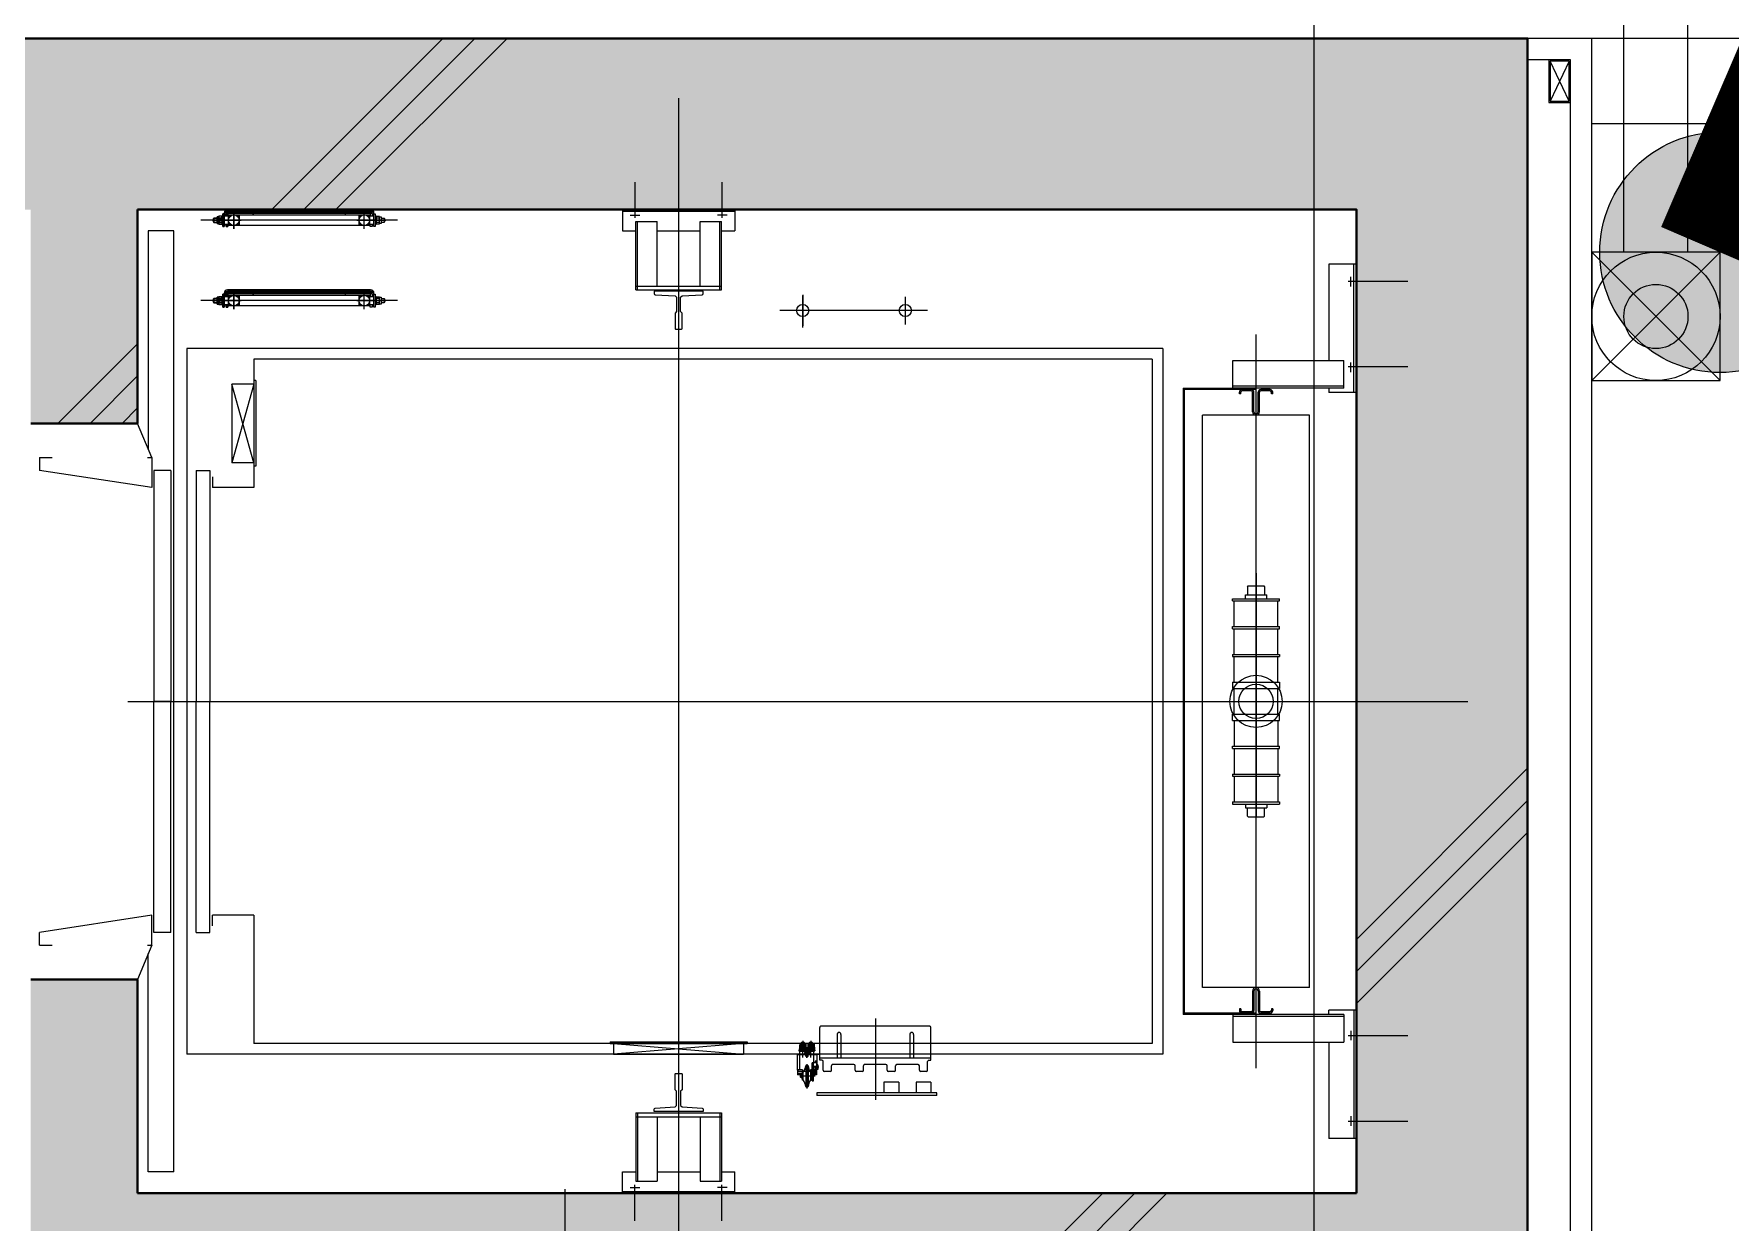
# Model space of a CAD drawing. Header units: millimetres. Extents: x 4739419 to 5837985, y 2291271 to 3446271.
# Drawn here: x 4995119 to 4999085, y 2423524 to 2426302 of the extents above; entities that cross this region are included whole.
import ezdxf

# ---------------------------------------------------------------- set-up
doc = ezdxf.new("R2010")
doc.units = ezdxf.units.MM
doc.layers.get('0').update_dxf_attribs({"color": 255})
for name, color, linetype, lineweight in [('A-XXXX-SYMB', 9, 'Continuous', 25), ('XR-평면도$0$A-CNTL', 9, 'Continuous', 15), ('XR-평면도$0$A-CONC-LIN1', 9, 'Continuous', 40), ('XR-평면도$0$A-DWXM-ELEV', 9, 'Continuous', 18), ('XR-평면도$0$A-ELEV-LIN2', 9, 'Continuous', 25), ('XR-평면도$0$A-ELEV-LIN3', 9, 'Continuous', 18), ('XR-평면도$0$A-SECT-LIN2', 9, 'Continuous', 20), ('XR-평면도$0$A-SECT-LIN3', 9, 'Continuous', 18), ('XR-평면도$0$A-WAXM-PANL', 9, 'Continuous', 20), ('XR-평면도$0$A-XXXX-HATC', 9, 'Continuous', 18), ('XR-평면도$0$A-XXXX-HID', 9, 'Continuous', 18), ('XR-평면도$0$A-XXXX-OPEN', 9, 'Continuous', 15)]:
    doc.layers.add(name, color=color, linetype=linetype, lineweight=lineweight)
doc.layers.add('XR-평면도$0$A-CONC-SOLD', color=9, linetype='Continuous')

# ---------------------------------------------------------------- blocks, each defined once
blk = doc.blocks.new('XR-평면도$0$중심선(210216)')
at = {"layer": 'XR-평면도$0$A-CNTL', "ltscale": 300}
blk.add_lwpolyline([(132000, 206000), (132000, -10000)], dxfattribs=at)
blk = doc.blocks.new('XR-평면도$0$윈드컬럼(13000)_2')
at = {"layer": 'XR-평면도$0$A-SECT-LIN2'}
blk.add_lwpolyline([(-100, 250), (-100, 150), (-50, 150), (-50, 250)], close=True, dxfattribs=at)
at = {"layer": 'XR-평면도$0$A-SECT-LIN3'}
blk.add_lwpolyline([(-97, 247), (-97, 153), (-53, 153), (-53, 247)], close=True, dxfattribs=at)
at = {"layer": 'XR-평면도$0$A-XXXX-OPEN'}
for p, q in [((-97, 153), (-53, 247)), ((-97, 247), (-53, 153))]:
    blk.add_line(p, q, dxfattribs=at)
blk = doc.blocks.new('XR-평면도$0$ELEV_21인승(4호기)')
at = {"layer": 'XR-평면도$0$A-CNTL'}
for p, q in [((1150, -23.1), (1150, 3110)), ((-260, 1265), (2560, 1265))]:
    blk.add_line(p, q, dxfattribs=at)
at = {"layer": 'XR-평면도$0$A-DWXM-ELEV'}
for p, q in [((168, 2970), (168, 2830.5)), ((368, 2970), (368, 2830.5)), ((1932, 2970), (1932, 2830.5)), ((2132, 2970), (2132, 2830.5)), ((128, 2850), (128, 2785)), ((428, 2844), (128, 2844)), ((180.1, 2836.6), (157.7, 2836.6)), ((353, 2561.1), (353, 2820)), ((418, 2820), (353, 2820)), ((380.1, 2836.6), (357.7, 2836.6)), ((413, 2820), (413, 2561.1)), ((418, 2820), (418, 2561.1)), ((428, 2850), (428, 2785)), ((1872, 2850), (1872, 2785)), ((1872, 2844), (2172, 2844)), ((1882, 2820), (1882, 2561.1)), ((1882, 2820), (1947, 2820)), ((1887, 2820), (1887, 2561.1)), ((1919.9, 2836.6), (1942.3, 2836.6)), ((1947, 2561.1), (1947, 2820)), ((2119.9, 2836.6), (2142.3, 2836.6)), ((2172, 2850), (2172, 2785)), ((128, 2785), (353, 2785)), ((418, 2785), (428, 2785)), ((418, 2785), (428, 2785)), ((1882, 2785), (1872, 2785)), ((1882, 2785), (1872, 2785)), ((1947, 2785), (2172, 2785)), ((1819, 2740), (481, 2740)), ((481, 2740), (481, 2490)), ((1819, 2740), (1819, 2490)), ((910, 2560), (910, 2670)), ((915, 2670), (910, 2670)), ((915, 2560), (915, 2670)), ((975, 2666), (915, 2666)), ((975, 2560), (975, 2670)), ((980, 2670), (975, 2670)), ((980, 2560), (980, 2670)), ((1040, 2666), (980, 2666)), ((1040, 2560), (1040, 2670)), ((1040, 2670), (1045, 2670)), ((1045, 2560), (1045, 2670)), ((1105, 2666), (1045, 2666)), ((1105, 2560), (1105, 2670)), ((1105, 2670), (1120, 2670)), ((1120, 2560), (1120, 2670)), ((1180, 2666), (1120, 2666)), ((1180, 2560), (1180, 2670)), ((1195, 2670), (1180, 2670)), ((1195, 2560), (1195, 2670)), ((1195, 2666), (1255, 2666)), ((1255, 2560), (1255, 2670)), ((1260, 2670), (1255, 2670)), ((1260, 2560), (1260, 2670)), ((1260, 2666), (1320, 2666)), ((1320, 2560), (1320, 2670)), ((1320, 2670), (1325, 2670)), ((1325, 2560), (1325, 2670)), ((1325, 2666), (1385, 2666)), ((1385, 2560), (1385, 2670)), ((1385, 2670), (1390, 2670)), ((1390, 2560), (1390, 2670)), ((421, 2647.8), (421, 2626.2)), ((424.2, 2647.8), (424.2, 2626.2)), ((431, 2654), (427.2, 2654)), ((431, 2650.8), (427.2, 2650.8)), ((472.8, 2623.2), (427.2, 2623.2)), ((472.8, 2620), (427.2, 2620)), ((431, 2654), (431, 2650.8)), ((880, 2633), (882, 2635)), ((880, 2597), (880, 2633)), ((882, 2635), (901.2, 2635)), ((901.2, 2590), (901.2, 2640)), ((910, 2640), (901.2, 2640)), ((1390, 2640), (1398.8, 2640)), ((1398.8, 2590), (1398.8, 2640)), ((1418, 2635), (1398.8, 2635)), ((1420, 2633), (1418, 2635)), ((1420, 2597), (1420, 2633)), ((1827.2, 2623.2), (1872.8, 2623.2)), ((1827.2, 2620), (1872.8, 2620)), ((1869, 2654), (1872.8, 2654)), ((1869, 2654), (1869, 2650.8)), ((1869, 2650.8), (1872.8, 2650.8)), ((1875.8, 2647.8), (1875.8, 2626.2)), ((1879, 2647.8), (1879, 2626.2)), ((2007.6, 2615), (292.4, 2615)), ((418, 2445), (418, 2615)), ((419.5, 2615), (419.5, 2445)), ((421, 2615), (421, 2445)), ((421, 2603.8), (421, 2582.2)), ((424.2, 2603.8), (424.2, 2582.2)), ((472.8, 2610), (427.2, 2610)), ((472.8, 2606.8), (427.2, 2606.8)), ((431, 2579.2), (427.2, 2579.2)), ((431, 2579.2), (431, 2576)), ((850, 2615), (1420, 2615)), ((882, 2595), (880, 2597)), ((882, 2595), (901.2, 2595)), ((910, 2590), (901.2, 2590)), ((1390, 2590), (1398.8, 2590)), ((1418, 2595), (1398.8, 2595)), ((1418, 2595), (1420, 2597)), ((1827.2, 2610), (1872.8, 2610)), ((1827.2, 2606.8), (1872.8, 2606.8)), ((1869, 2579.2), (1872.8, 2579.2)), ((1869, 2579.2), (1869, 2576)), ((1875.8, 2603.8), (1875.8, 2582.2)), ((1879, 2615), (1879, 2447.2)), ((1879, 2603.8), (1879, 2582.2)), ((1880.5, 2615), (1880.5, 2446.1)), ((1882, 2615), (1882, 2445)), ((418, 2561.1), (353, 2561.1)), ((431, 2576), (427.2, 2576)), ((915, 2560), (910, 2560)), ((975, 2564), (915, 2564)), ((980, 2560), (975, 2560)), ((1040, 2564), (980, 2564)), ((1040, 2560), (1045, 2560)), ((1105, 2564), (1045, 2564)), ((1105, 2560), (1120, 2560)), ((1180, 2564), (1120, 2564)), ((1195, 2560), (1180, 2560)), ((1195, 2564), (1255, 2564)), ((1260, 2560), (1255, 2560)), ((1260, 2564), (1320, 2564)), ((1320, 2560), (1325, 2560)), ((1325, 2564), (1385, 2564)), ((1385, 2560), (1390, 2560)), ((1869, 2576), (1872.8, 2576)), ((1882, 2561.1), (1947, 2561.1)), ((1819, 2490), (481, 2490)), ((418, 2447.2), (1879, 2447.2)), ((418, 2446.1), (1880.5, 2446.1)), ((418, 2445), (1882, 2445)), ((325, 2397), (325, 115)), ((325, 2397), (1975, 2397)), ((1975, 2397), (1975, 115)), ((350, 2372), (1950, 2372)), ((350, 2372), (350, 272)), ((1950, 2372), (1950, 272)), ((2071, 1868.5), (2065, 1868.5)), ((2065, 1868.5), (2065, 1587.8)), ((2071, 1868.5), (2071, 1587.8)), ((236, 1847.2), (236, 1501.9)), ((1909, 1852), (1909, 1598)), ((1989, 1855), (1912, 1855)), ((1984, 1855), (1984, 1595)), ((1989, 1850.2), (1989, 1855)), ((2012, 1847.2), (1992, 1847.2)), ((1999, 1824.8), (1999, 1775.2)), ((2012, 1847.2), (2002, 1847.2)), ((2012, 1827.8), (2002, 1827.8)), ((2012, 1827.8), (2002, 1827.8)), ((2015, 1844.2), (2015, 1830.8)), ((2040, 1855), (2040, 1820)), ((2040, 1855), (2065, 1855)), ((2065, 1855), (2065, 1820)), ((204, 1795), (268.5, 1795)), ((1928.5, 1814.5), (1984, 1814.5)), ((1928.5, 1805.5), (1984, 1805.5)), ((2040, 1820), (2065, 1820)), ((1999, 1749.8), (1999, 1700.2)), ((2012, 1772.2), (2002, 1772.2)), ((2012, 1752.8), (2002, 1752.8)), ((2015, 1769.2), (2015, 1755.8)), ((2040, 1780), (2040, 1745)), ((2040, 1780), (2065, 1780)), ((2040, 1745), (2065, 1745)), ((2065, 1780), (2065, 1745)), ((1891.7, 1725), (2081.5, 1725)), ((1999, 1674.8), (1999, 1625.2)), ((2012, 1697.2), (2002, 1697.2)), ((2012, 1677.8), (2002, 1677.8)), ((2015, 1694.2), (2015, 1680.8)), ((1928.5, 1644.5), (1984, 1644.5)), ((1928.5, 1635.5), (1984, 1635.5)), ((1989, 1595), (1912, 1595)), ((1974.5, 1588, -1.2), (1974.5, 1595)), ((1974.5, 1588), (1974.5, 1542)), ((1974.5, 1588), (2009.5, 1588)), ((1976.1, 1588), (1976.1, 1542)), ((1989, 1599.8), (1989, 1595)), ((1991.1, 1587.5), (1991.1, 1584.3)), ((1991.1, 1587.5), (2013.5, 1587.5)), ((2012, 1602.8), (1992, 1602.8)), ((1995.1, 1587.5), (1995.1, 1576.8)), ((1999.6, 1590.5), (2010.6, 1590.5)), ((1999.6, 1590.5), (1999.6, 1587.5)), ((2012, 1622.2), (2002, 1622.2)), ((2003.6, 1587.5), (2003.6, 1580)), ((2005.1, 1592.8), (2005.1, 1585)), ((2010.6, 1590.5), (2010.6, 1587.5)), ((2011.6, 1587.1), (2011.6, 1580)), ((2011.6, 1587.1), (2019.6, 1587.1)), ((2013.5, 1587.5), (2013.5, 1587.1)), ((2015, 1619.2), (2015, 1605.8)), ((2019.6, 1587.1), (2023.1, 1587.1)), ((2019.6, 1587.1), (2019.6, 1580)), ((2023.1, 1587.1), (2023.1, 1580)), ((2065, 1587.8), (2071, 1587.8)), ((199.4, 1555), (271.6, 1555)), ((276.2, 1555), (201, 1555)), ((1943.4, 1574.3), (1968.6, 1574.3)), ((1943.4, 1555.2), (1968.6, 1555.2)), ((1950, 1579.5), (1950, 1581)), ((1950, 1567.7), (1950, 1569.2)), ((1950, 1560.4), (1950, 1561.9)), ((1950, 1548.6), (1950, 1550.1)), ((1950.4, 1581.5), (1965.5, 1582.5)), ((1950.4, 1567.2), (1965.5, 1566.2)), ((1950.4, 1562.4), (1965.5, 1563.4)), ((1950.4, 1548.1), (1965.5, 1547.1)), ((1982.2, 1555.2), (1950.7, 1555.2)), ((1950.8, 1574.3), (1969.4, 1574.3)), ((1950.8, 1555.2), (1969.4, 1555.2)), ((1982.2, 1574.3), (1950.9, 1574.3)), ((1951.2, 1579.1), (1951.2, 1579.9)), ((1951.2, 1568.8), (1951.2, 1569.6)), ((1951.2, 1560), (1951.2, 1560.8)), ((1951.2, 1549.7), (1951.2, 1550.5)), ((1951.6, 1580.4), (1966.7, 1581.3)), ((1951.6, 1568.3), (1966.7, 1567.3)), ((1951.6, 1561.3), (1966.7, 1562.2)), ((1951.6, 1549.2), (1966.7, 1548.2)), ((1954.3, 1575.1, 1.1), (1951.7, 1575.1, 1.1)), ((1954.3, 1573.6, 1.1), (1951.7, 1573.6, 1.1)), ((1954.3, 1556, 1.1), (1951.7, 1556, 1.1)), ((1954.3, 1554.5, 1.1), (1951.7, 1554.5, 1.1)), ((1954.3, 1575.1, 1.1), (1954.3, 1573.6, 1.1)), ((1954.3, 1556, 1.1), (1954.3, 1554.5, 1.1)), ((1995.1, 1580.9), (1955.1, 1580.9)), ((1955.1, 1580.9), (1955.1, 1576.8)), ((1960.1, 1576.8), (1955.1, 1576.8)), ((1960.1, 1571.8), (1955.1, 1571.8)), ((1955.1, 1571.8), (1955.1, 1567.7)), ((1976.1, 1567.7), (1955.1, 1567.7)), ((1976.1, 1561.8), (1955.1, 1561.8)), ((1955.1, 1561.8), (1955.1, 1557.7)), ((1960.1, 1557.7), (1955.1, 1557.7)), ((1955.1, 1552.7), (1955.1, 1548.6)), ((1960.1, 1552.7), (1955.1, 1552.7)), ((2011.6, 1548.6), (1955.1, 1548.6)), ((1955.3, 1580.9), (1955.3, 1566.2)), ((1955.3, 1577.9), (1965.5, 1578.5)), ((1955.3, 1576.7), (1966.7, 1577.3)), ((1955.3, 1572), (1966.7, 1571.4)), ((1955.3, 1570.8), (1965.5, 1570.2)), ((1955.3, 1561.8), (1955.3, 1547.1)), ((1955.3, 1558.8), (1965.5, 1559.4)), ((1955.3, 1557.6), (1966.7, 1558.2)), ((1955.3, 1552.9), (1966.7, 1552.3)), ((1955.3, 1551.7), (1965.5, 1551.1)), ((1955.7, 1578.9, 1.1), (1956.1, 1578.5, 1.1)), ((1955.7, 1569.8, 1.1), (1956.1, 1570.2, 1.1)), ((1955.7, 1559.8, 1.1), (1956.1, 1559.4, 1.1)), ((1955.7, 1550.7, 1.1), (1956.1, 1551.1, 1.1)), ((1956.1, 1578.5, 1.1), (1956.1, 1576.3, 1.1)), ((1967.5, 1576.3, 0.3), (1956.1, 1576.3, 4.2)), ((1956.1, 1576.3, 1.1), (1956.1, 1572.3, 1.1)), ((1968, 1575.9), (1956.1, 1575.9, 1.1)), ((1968, 1572.8), (1956.1, 1572.8, 1.1)), ((1967.5, 1572.3, 0.3), (1956.1, 1572.3, 4.2)), ((1956.1, 1572.3, 1.1), (1956.1, 1570.2, 1.1)), ((1956.1, 1559.4, 1.1), (1956.1, 1557.2, 1.1)), ((1967.5, 1557.2, 0.3), (1956.1, 1557.2, 4.2)), ((1956.1, 1557.2, 1.1), (1956.1, 1553.2, 1.1)), ((1968, 1556.8), (1956.1, 1556.8, 1.1)), ((1968, 1553.7), (1956.1, 1553.7, 1.1)), ((1967.5, 1553.2, 0.3), (1956.1, 1553.2, 4.2)), ((1956.1, 1553.2, 1.1), (1956.1, 1551.1, 1.1)), ((1956.2, 1574.3, 1.1), (1956.9, 1574.3, 1.1)), ((1956.8, 1570.6, 1.1), (1956.2, 1574.3, 1.1)), ((1956.2, 1555.2, 1.1), (1956.9, 1555.2, 1.1)), ((1956.8, 1551.5, 1.1), (1956.2, 1555.2, 1.1)), ((1956.9, 1574.4, 1.1), (1956.3, 1578, 1.1)), ((1956.3, 1578, 1.1), (1956.3, 1576.3, 1.1)), ((1956.3, 1578, 1.1), (1957, 1578, 1.1)), ((1956.9, 1555.3, 1.1), (1956.3, 1558.9, 1.1)), ((1956.3, 1558.9, 1.1), (1956.3, 1557.2, 1.1)), ((1956.3, 1558.9, 1.1), (1957, 1558.9, 1.1)), ((1957.5, 1570.6, 1.1), (1956.8, 1570.6, 1.1)), ((1957.5, 1551.5, 1.1), (1956.8, 1551.5, 1.1)), ((1957.6, 1574.4, 1.1), (1956.9, 1574.4, 1.1)), ((1956.9, 1574.3, 1.1), (1957.5, 1570.6, 1.1)), ((1957.6, 1555.3, 1.1), (1956.9, 1555.3, 1.1)), ((1956.9, 1555.2, 1.1), (1957.5, 1551.5, 1.1)), ((1957, 1578, 1.1), (1957.6, 1574.4, 1.1)), ((1957, 1558.9, 1.1), (1957.6, 1555.3, 1.1)), ((1957.5, 1570.6, 1.1), (1957.5, 1572.3, 1.1)), ((1957.5, 1551.5, 1.1), (1957.5, 1553.2, 1.1)), ((1957.6, 1579.2), (1958.5, 1579.2)), ((1957.6, 1569.2), (1957.6, 1579.2)), ((1957.6, 1569.2), (1958.5, 1569.2)), ((1957.6, 1560.1), (1958.5, 1560.1)), ((1957.6, 1550.1), (1957.6, 1560.1)), ((1957.6, 1550.1), (1958.5, 1550.1)), ((1958.5, 1579.2), (1958.5, 1569.2)), ((1958.5, 1560.1), (1958.5, 1550.1)), ((1960.1, 1576.8), (1960.1, 1571.8)), ((1960.1, 1557.7), (1960.1, 1552.7)), ((1963.3, 1565), (1981.6, 1565, 1.4)), ((1967.7, 1565.9, 1.4), (1964.5, 1565.9, 1.4)), ((1967.7, 1564, 1.4), (1964.5, 1564, 1.4)), ((1965.5, 1583.5), (1966.7, 1583.5)), ((1965.5, 1582.5), (1965.5, 1583.5)), ((1965.5, 1579.6), (1966.7, 1579.6)), ((1965.5, 1578.5), (1965.5, 1579.6)), ((1965.5, 1569.1), (1965.5, 1570.2)), ((1965.5, 1569.1), (1966.7, 1569.1)), ((1965.5, 1565.2), (1965.5, 1566.2)), ((1965.5, 1565.2), (1966.7, 1565.2)), ((1965.5, 1564.4), (1966.7, 1564.4)), ((1965.5, 1563.4), (1965.5, 1564.4)), ((1965.5, 1560.5), (1966.7, 1560.5)), ((1965.5, 1559.4), (1965.5, 1560.5)), ((1965.5, 1550), (1965.5, 1551.1)), ((1965.5, 1550), (1966.7, 1550)), ((1965.5, 1546.1), (1965.5, 1547.1)), ((1966.7, 1565.2), (1966.7, 1583.5)), ((1966.7, 1546.1), (1966.7, 1564.4)), ((1968, 1575.9), (1967.5, 1576.3)), ((1968, 1572.8), (1967.5, 1572.3)), ((1968, 1556.8), (1967.5, 1557.2)), ((1968, 1553.7), (1967.5, 1553.2)), ((1967.7, 1564, 1.4), (1967.7, 1565.9, 1.4)), ((1968, 1572.8), (1968, 1575.9)), ((1968, 1553.7), (1968, 1556.8)), ((1968.3, 1580.9), (1968.3, 1567.7)), ((1968.3, 1561.8), (1968.3, 1548.6)), ((1969.4, 1570.7, 1.4), (1969.9, 1570.2, 1.4)), ((1969.4, 1559.3, 1.4), (1969.9, 1559.8, 1.4)), ((1969.9, 1567.5, 1.4), (1969.9, 1570.2, 1.4)), ((1969.9, 1562.5, 1.4), (1969.9, 1567.5, 1.4)), ((1970.5, 1567.5, 5.1), (1969.9, 1567.5, 5.3)), ((1970.4, 1566.9, 1.4), (1969.9, 1566.9, 1.4)), ((1970.6, 1563.1, 1.4), (1969.9, 1563.1, 1.4)), ((1969.9, 1559.8, 1.4), (1969.9, 1562.5, 1.4)), ((1970.5, 1562.5, 5.1), (1969.9, 1562.5, 5.3)), ((1970.9, 1569.7), (1970.1, 1565)), ((1970.1, 1565), (1971, 1565)), ((1970.9, 1564.9), (1970.2, 1560.4)), ((1970.2, 1560.4), (1970.2, 1562.5)), ((1970.2, 1560.4), (1971.1, 1560.4)), ((1983.1, 1565), (1970.6, 1565)), ((1971.8, 1569.7), (1970.9, 1569.7)), ((1971.8, 1564.9), (1970.9, 1564.9)), ((1971, 1565), (1971.8, 1569.7)), ((1971.1, 1560.4), (1971.8, 1564.9)), ((1971.8, 1566.9, 1.4), (1971.3, 1566.9, 1.4)), ((1971.8, 1567.5, 4.7), (1971.4, 1567.5, 4.8)), ((1971.8, 1562.5, 4.7), (1971.4, 1562.5, 4.8)), ((1971.8, 1563.1, 1.4), (1971.5, 1563.1, 1.4)), ((1971.6, 1565), (1983.2, 1565)), ((1971.8, 1571.4), (1971.8, 1558.9)), ((1971.8, 1571.4), (1972.9, 1571.4)), ((1971.8, 1569.7), (1971.8, 1567.5)), ((1971.8, 1558.9), (1972.9, 1558.9)), ((1972.9, 1558.9), (1972.9, 1571.4)), ((1979.2, 1567.5, 1.7), (1972.9, 1567.5, 4.3)), ((1979.9, 1566.9, 1.4), (1972.9, 1566.9, 1.4)), ((1979.9, 1563.1, 1.4), (1972.9, 1563.1, 1.4)), ((1979.2, 1562.5, 1.7), (1972.9, 1562.5, 4.3)), ((1976.1, 1580.9), (1976.1, 1548.6)), ((1979.9, 1566.9, 1.4), (1979.2, 1567.5, 1.4)), ((1979.9, 1563.1, 1.4), (1979.2, 1562.5, 1.4)), ((1979.9, 1566.9, 1.4), (1979.9, 1563.1, 1.4)), ((1991.1, 1584.3), (1995.1, 1584.3)), ((2037.1, 1580), (1995.1, 1580)), ((2037.1, 1576.8), (1995.1, 1576.8)), ((1998, 1564.8), (2054.7, 1564.8)), ((2001.1, 1566.5), (2001.1, 1563)), ((2002.1, 1567.5), (2050.1, 1567.5)), ((2002.1, 1562), (2050.1, 1562)), ((2003.6, 1584.3), (2011.6, 1584.3)), ((2003.6, 1583.3), (2011.6, 1583.3)), ((2004.6, 1579.9), (2004.6, 1585.2)), ((2011.6, 1586.2), (2005.6, 1586.2)), ((2011.6, 1578.9), (2005.6, 1578.9)), ((2009.9, 1582.6), (2021.3, 1582.6)), ((2010.3, 1582.6), (2017.9, 1582.6)), ((2011.6, 1578.9), (2011.6, 1586.2)), ((2011.6, 1584.1), (2019.6, 1584.1)), ((2011.6, 1584.1), (2016.6, 1584.1)), ((2011.6, 1581.1), (2019.6, 1581.1)), ((2011.6, 1581.1), (2016.6, 1581.1)), ((2011.6, 1576.8), (2011.6, 1572.9)), ((2011.6, 1572.9), (2016.3, 1572.9)), ((2011.6, 1554.3), (2019.6, 1554.3)), ((2011.6, 1554.3), (2011.6, 1542.9)), ((2014.5, 1547), (2014.5, 1583)), ((2016.6, 1581.1), (2016.6, 1584.1)), ((2035.1, 1574.8), (2017.1, 1574.8)), ((2017.1, 1574.8), (2017.1, 1573.5)), ((2035.1, 1573.8), (2017.1, 1573.8)), ((2017.1, 1556.1), (2017.1, 1554.8)), ((2035.1, 1555.8), (2017.1, 1555.8)), ((2035.1, 1554.8), (2017.1, 1554.8)), ((2019.6, 1576.8), (2019.6, 1574.8)), ((2019.6, 1554.8), (2019.6, 1542.9)), ((2031.6, 1576.8), (2020.6, 1576.8)), ((2020.6, 1576.8), (2020.6, 1574.8)), ((2020.6, 1554.8), (2020.6, 1553.8)), ((2031.6, 1553.8), (2020.6, 1553.8)), ((2030.6, 1553.3), (2021.6, 1553.3)), ((2021.6, 1553.3), (2021.6, 1552.8)), ((2030.6, 1552.8), (2021.6, 1552.8)), ((2023.1, 1553.8), (2023.1, 1553.3)), ((2023.1, 1552.8), (2023.1, 1550.8)), ((2024.1, 1549.8), (2023.1, 1550.8)), ((2023.1, 1550.6), (2023.1, 1542.9)), ((2028.1, 1549.8), (2024.1, 1549.8)), ((2026.1, 1583.9), (2026.1, 1548.1)), ((2029.1, 1550.8), (2028.1, 1549.8)), ((2029.1, 1553.8), (2029.1, 1553.3)), ((2029.1, 1552.8), (2029.1, 1550.8)), ((2030.6, 1553.3), (2030.6, 1552.8)), ((2031.6, 1576.8), (2031.6, 1574.8)), ((2031.6, 1554.8), (2031.6, 1553.8)), ((2035.1, 1574.8), (2035.1, 1573.5)), ((2035.1, 1556.1), (2035.1, 1554.8)), ((2037.1, 1576.8), (2037.1, 1580)), ((2051.1, 1566.5), (2051.1, 1563)), ((1965.5, 1546.1), (1966.7, 1546.1)), ((1974.5, 1542), (2009.5, 1542)), ((2011.6, 1542.9), (2019.6, 1542.9)), ((2019.6, 1542.9), (2023.1, 1542.9)), ((0, 1396.2), (50, 1396.2)), ((4, 1133.8), (4, 1396.2)), ((50, 1365), (50, 1396.2)), ((1946, 1105), (1946, 1425)), ((1946, 1105), (1946, 1425)), ((1946, 1425), (1950, 1425)), ((1950, 1105), (1950, 1425)), ((1950, 1105), (1950, 1425)), ((1950, 1417), (1975, 1113)), ((1950, 1113), (1975, 1417)), ((1950, 1417), (1975, 1417)), ((1975, 1113), (1975, 1417)), ((2300, 1396.2), (2250, 1396.2)), ((2250, 1365), (2250, 1396.2)), ((2296, 1133.8), (2296, 1396.2)), ((-64.2, 1365.9), (19.7, 1365.9)), ((13.5, 1378.1), (13.5, 1355.5)), ((188, 1365), (28, 1365)), ((28, 1315), (28, 1365)), ((188, 1361), (28, 1361)), ((178.9, 1165), (178.9, 1365)), ((188, 1165), (188, 1365)), ((2112, 1165), (2112, 1365)), ((2112, 1365), (2272, 1365)), ((2112, 1361), (2272, 1361)), ((2121.1, 1165), (2121.1, 1365)), ((2272, 1315), (2272, 1365)), ((2364.2, 1365.9), (2280.3, 1365.9)), ((2286.5, 1378.1), (2286.5, 1355.5)), ((178.9, 1315), (28, 1315)), ((50, 1215), (50, 1315)), ((2121.1, 1315), (2272, 1315)), ((2250, 1215), (2250, 1315)), ((178.9, 1215), (28, 1215)), ((28, 1165), (28, 1215)), ((2121.1, 1215), (2272, 1215)), ((2272, 1165), (2272, 1215)), ((-64.2, 1162.2), (19.7, 1162.2)), ((13.5, 1151.9), (13.5, 1174.5)), ((188, 1169), (28, 1169)), ((188, 1165), (28, 1165)), ((50, 1133.8), (50, 1165)), ((2112, 1169), (2272, 1169)), ((2112, 1165), (2272, 1165)), ((2250, 1133.8), (2250, 1165)), ((2364.2, 1162.2), (2280.3, 1162.2)), ((2286.5, 1151.9), (2286.5, 1174.5)), ((0, 1133.8), (50, 1133.8)), ((1950, 1113), (1975, 1113)), ((2300, 1133.8), (2250, 1133.8)), ((1946, 1105), (1950, 1105)), ((25, 607.5), (25, 147.5)), ((213, 607.5), (213, 147.5)), ((10, 552.5), (10, 555.5)), ((10, 555.5), (40, 555.5)), ((15, 555.5), (15, 557.5)), ((15, 557.5), (35, 557.5)), ((15.8, 557.5), (15.8, 564.8)), ((17, 565.5), (17, 569.4)), ((17, 569.4), (33, 569.4)), ((33, 565.5), (17, 565.5)), ((20, 576.5), (21, 577.5)), ((20, 576.5), (30, 576.5)), ((20, 569.4), (20, 576.5)), ((20.4, 564.8), (20.4, 557.5)), ((21, 577.5), (29, 577.5)), ((25, 512.9), (25, 580.5)), ((29, 577.5), (30, 576.5)), ((29.6, 557.5), (29.6, 564.8)), ((30, 576.5), (30, 569.4)), ((33, 569.4), (33, 565.5)), ((34.2, 564.8), (34.2, 557.5)), ((35, 557.5), (35, 555.5)), ((40, 555.5), (40, 552.5)), ((198, 552.5), (198, 555.5)), ((198, 555.5), (228, 555.5)), ((203, 555.5), (203, 557.5)), ((203, 557.5), (223, 557.5)), ((203.8, 557.5), (203.8, 564.8)), ((205, 565.5), (205, 569.4)), ((205, 569.4), (221, 569.4)), ((221, 565.5), (205, 565.5)), ((208, 576.5), (209, 577.5)), ((208, 576.5), (218, 576.5)), ((208, 569.4), (208, 576.5)), ((208.4, 564.8), (208.4, 557.5)), ((209, 577.5), (217, 577.5)), ((213, 512.9), (213, 580.5)), ((217, 577.5), (218, 576.5)), ((217.6, 557.5), (217.6, 564.8)), ((218, 576.5), (218, 569.4)), ((221, 569.4), (221, 565.5)), ((222.2, 564.8), (222.2, 557.5)), ((223, 557.5), (223, 555.5)), ((228, 555.5), (228, 552.5)), ((0, 544.8), (0, 210.2)), ((3, 544.8), (3, 210.2)), ((4, 485), (4, 540.3)), ((45.1, 530), (4.9, 530)), ((6, 549.2), (6, 205.8)), ((10, 552.5), (7.7, 552.5)), ((9, 549.2), (9, 205.8)), ((9, 544), (15, 544)), ((9.1, 548), (15, 548)), ((15, 552.5), (9.3, 552.5)), ((15, 549.5), (9.3, 549.5)), ((40, 552.5), (10, 552.5)), ((12.5, 212.5), (12.5, 542.5)), ((12.5, 542.5), (37.5, 542.5)), ((12.5, 517.5), (37.5, 517.5)), ((19.1, 541), (14, 541)), ((14, 541), (14, 535.9)), ((14, 524.1), (14, 519)), ((14, 519), (19.1, 519)), ((15, 542.5), (15, 552.5)), ((15, 544), (15, 544.5)), ((36, 541), (30.9, 541)), ((30.9, 519), (36, 519)), ((35, 552.5), (35, 542.5)), ((35, 548), (40, 548)), ((40, 544), (35, 544)), ((36, 535.9), (36, 541)), ((36, 519), (36, 524.1)), ((37.5, 542.5), (37.5, 212.5)), ((40, 548), (40, 544)), ((188, 544.8), (188, 210.2)), ((191, 544.8), (191, 210.2)), ((192, 485), (192, 540.3)), ((233.1, 530), (192.9, 530)), ((194, 549.2), (194, 205.8)), ((198, 552.5), (195.7, 552.5)), ((197, 549.2), (197, 205.8)), ((197, 544), (203, 544)), ((197.1, 548), (203, 548)), ((203, 552.5), (197.3, 552.5)), ((203, 549.5), (197.3, 549.5)), ((228, 552.5), (198, 552.5)), ((200.5, 212.5), (200.5, 542.5)), ((200.5, 542.5), (225.5, 542.5)), ((200.5, 517.5), (225.5, 517.5)), ((207.1, 541), (202, 541)), ((202, 541), (202, 535.9)), ((202, 524.1), (202, 519)), ((202, 519), (207.1, 519)), ((203, 542.5), (203, 552.5)), ((203, 544), (203, 544.5)), ((224, 541), (218.9, 541)), ((218.9, 519), (224, 519)), ((223, 552.5), (223, 542.5)), ((223, 548), (228, 548)), ((228, 544), (223, 544)), ((224, 535.9), (224, 541)), ((224, 519), (224, 524.1)), ((225.5, 542.5), (225.5, 212.5)), ((228, 548), (228, 544)), ((3, 485), (6, 485)), ((9, 485), (12.5, 485)), ((191, 485), (194, 485)), ((197, 485), (200.5, 485)), ((3, 270), (6, 270)), ((6, 270), (3, 270)), ((4, 214.7), (4, 270)), ((4, 270), (4, 214.7)), ((9, 270), (12.5, 270)), ((12.5, 270), (9, 270)), ((25, 174.7), (25, 242.2)), ((25, 242.1), (25, 174.5)), ((191, 270), (194, 270)), ((194, 270), (191, 270)), ((192, 214.7), (192, 270)), ((192, 270), (192, 214.7)), ((197, 270), (200.5, 270)), ((200.5, 270), (197, 270)), ((213, 174.7), (213, 242.2)), ((213, 242.1), (213, 174.5)), ((350, 272), (650, 272)), ((400, 276), (400, 272)), ((400, 276), (600, 276)), ((400, 272), (600, 272)), ((592, 272), (408, 220)), ((408, 272), (592, 220)), ((408, 272), (408, 220)), ((592, 272), (592, 220)), ((600, 276), (600, 272)), ((650, 272), (650, 175)), ((1650, 272), (1650, 175)), ((1650, 272), (1950, 272)), ((45.1, 225), (4.9, 225)), ((4.9, 225), (45.1, 225)), ((7.7, 202.5), (10, 202.5)), ((15, 211), (9, 211)), ((9.1, 211), (15, 211)), ((9.1, 207), (15, 207)), ((15, 207), (9.1, 207)), ((9.3, 205.5), (15, 205.5)), ((15, 205.5), (9.3, 205.5)), ((9.3, 202.5), (15, 202.5)), ((10, 199.5), (10, 202.5)), ((10, 202.5), (40, 202.5)), ((40, 202.5), (10, 202.5)), ((10, 202.5), (10, 199.5)), ((40, 199.5), (10, 199.5)), ((10, 199.5), (40, 199.5)), ((12.5, 237.5), (37.5, 237.5)), ((37.5, 237.5), (12.5, 237.5)), ((37.5, 212.5), (12.5, 212.5)), ((14, 236), (19.1, 236)), ((19.1, 236), (14, 236)), ((14, 236), (14, 230.9)), ((14, 230.9), (14, 236)), ((14, 214), (14, 219.1)), ((14, 219.1), (14, 214)), ((14, 214), (19.1, 214)), ((19.1, 214), (14, 214)), ((15, 202.5), (15, 212.5)), ((15, 212.5), (15, 202.5)), ((15, 211), (15, 210.5)), ((15, 210.5), (15, 211)), ((15, 197.5), (15, 199.5)), ((15, 199.5), (15, 197.5)), ((36, 236), (30.9, 236)), ((30.9, 236), (36, 236)), ((36, 214), (30.9, 214)), ((30.9, 214), (36, 214)), ((35, 202.5), (35, 212.5)), ((35, 212.5), (35, 202.5)), ((40, 211), (35, 211)), ((35, 211), (40, 211)), ((40, 207), (35, 207)), ((35, 207), (40, 207)), ((35, 197.5), (35, 199.5)), ((35, 199.5), (35, 197.5)), ((36, 236), (36, 230.9)), ((36, 230.9), (36, 236)), ((36, 214), (36, 219.1)), ((36, 219.1), (36, 214)), ((40, 207), (40, 211)), ((40, 211), (40, 207)), ((40, 202.5), (40, 199.5)), ((40, 199.5), (40, 202.5)), ((233.1, 225), (192.9, 225)), ((192.9, 225), (233.1, 225)), ((195.7, 202.5), (198, 202.5)), ((203, 211), (197, 211)), ((197.1, 211), (203, 211)), ((197.1, 207), (203, 207)), ((203, 207), (197.1, 207)), ((197.3, 205.5), (203, 205.5)), ((203, 205.5), (197.3, 205.5)), ((197.3, 202.5), (203, 202.5)), ((198, 199.5), (198, 202.5)), ((198, 202.5), (228, 202.5)), ((228, 202.5), (198, 202.5)), ((198, 202.5), (198, 199.5)), ((228, 199.5), (198, 199.5)), ((198, 199.5), (228, 199.5)), ((200.5, 237.5), (225.5, 237.5)), ((225.5, 237.5), (200.5, 237.5)), ((225.5, 212.5), (200.5, 212.5)), ((202, 236), (207.1, 236)), ((207.1, 236), (202, 236)), ((202, 236), (202, 230.9)), ((202, 230.9), (202, 236)), ((202, 214), (202, 219.1)), ((202, 219.1), (202, 214)), ((202, 214), (207.1, 214)), ((207.1, 214), (202, 214)), ((203, 202.5), (203, 212.5)), ((203, 212.5), (203, 202.5)), ((203, 211), (203, 210.5)), ((203, 210.5), (203, 211)), ((203, 197.5), (203, 199.5)), ((203, 199.5), (203, 197.5)), ((224, 236), (218.9, 236)), ((218.9, 236), (224, 236)), ((224, 214), (218.9, 214)), ((218.9, 214), (224, 214)), ((223, 202.5), (223, 212.5)), ((223, 212.5), (223, 202.5)), ((228, 211), (223, 211)), ((223, 211), (228, 211)), ((228, 207), (223, 207)), ((223, 207), (228, 207)), ((223, 197.5), (223, 199.5)), ((223, 199.5), (223, 197.5)), ((224, 236), (224, 230.9)), ((224, 230.9), (224, 236)), ((224, 214), (224, 219.1)), ((224, 219.1), (224, 214)), ((228, 207), (228, 211)), ((228, 211), (228, 207)), ((228, 202.5), (228, 199.5)), ((228, 199.5), (228, 202.5)), ((408, 220), (592, 220)), ((35, 197.5), (15, 197.5)), ((15, 197.5), (35, 197.5)), ((15.8, 197.5), (15.8, 190.2)), ((29.6, 190.2), (15.8, 197.5)), ((17, 185.6), (17, 189.5)), ((17, 189.5), (33, 189.5)), ((33, 189.5), (17, 189.5)), ((17, 189.5), (17, 185.6)), ((33, 185.6), (17, 185.6)), ((17, 185.6), (33, 185.6)), ((20, 178.5), (20, 185.6)), ((20, 185.6), (20, 178.5)), ((21, 177.5), (20, 178.5)), ((20, 178.5), (21, 177.5)), ((30, 178.5), (20, 178.5)), ((20, 178.5), (30, 178.5)), ((20.4, 197.5), (20.4, 190.2)), ((20.4, 190.2), (20.4, 197.5)), ((29, 177.5), (21, 177.5)), ((21, 177.5), (29, 177.5)), ((29, 177.5), (30, 178.5)), ((30, 178.5), (29, 177.5)), ((29.6, 197.5), (29.6, 190.2)), ((29.6, 190.2), (29.6, 197.5)), ((30, 178.5), (30, 185.6)), ((30, 185.6), (30, 178.5)), ((33, 189.5), (33, 185.6)), ((33, 185.6), (33, 189.5)), ((34.2, 197.5), (34.2, 190.2)), ((34.2, 190.2), (34.2, 197.5)), ((223, 197.5), (203, 197.5)), ((203, 197.5), (223, 197.5)), ((203.8, 197.5), (203.8, 190.2)), ((217.6, 190.2), (203.8, 197.5)), ((205, 185.6), (205, 189.5)), ((205, 189.5), (221, 189.5)), ((221, 189.5), (205, 189.5)), ((205, 189.5), (205, 185.6)), ((221, 185.6), (205, 185.6)), ((205, 185.6), (221, 185.6)), ((208, 178.5), (208, 185.6)), ((208, 185.6), (208, 178.5)), ((209, 177.5), (208, 178.5)), ((208, 178.5), (209, 177.5)), ((218, 178.5), (208, 178.5)), ((208, 178.5), (218, 178.5)), ((208.4, 197.5), (208.4, 190.2)), ((208.4, 190.2), (208.4, 197.5)), ((217, 177.5), (209, 177.5)), ((209, 177.5), (217, 177.5)), ((217, 177.5), (218, 178.5)), ((218, 178.5), (217, 177.5)), ((217.6, 197.5), (217.6, 190.2)), ((217.6, 190.2), (217.6, 197.5)), ((218, 178.5), (218, 185.6)), ((218, 185.6), (218, 178.5)), ((221, 189.5), (221, 185.6)), ((221, 185.6), (221, 189.5)), ((222.2, 197.5), (222.2, 190.2)), ((222.2, 190.2), (222.2, 197.5)), ((610, 169), (1150, 169)), ((610, 137), (610, 169)), ((625, 175), (650, 175)), ((1690, 169), (1150, 169)), ((1150, 137), (1150, 169)), ((1150, 137), (1150, 169)), ((1150, 137), (1150, 169)), ((1150, 137), (1150, 169)), ((1675, 175), (1650, 175)), ((1690, 137), (1690, 169)), ((610, 137), (1150, 137)), ((1690, 137), (1150, 137)), ((2250, 85), (50, 85)), ((50, 85), (50, 25)), ((325, 115), (1975, 115)), ((2250, 85), (2250, 25)), ((610, 78), (1150, 78)), ((610, 78), (610, 38)), ((1690, 78), (1150, 78)), ((1150, 78), (1150, 38)), ((1150, 78), (1150, 38)), ((1690, 78), (1690, 38)), ((50, 25), (560.6, 25)), ((580, 33), (500, 0)), ((580, 33), (650, 33)), ((580, 33), (580, 31)), ((580, 23), (580, 33)), ((580, 31), (580, 33)), ((610, 38), (1150, 38)), ((650, 33), (610, -229.8)), ((1690, 38), (1150, 38)), ((1650, 33), (1690, -229.8)), ((1720, 33), (1650, 33)), ((1720, 33), (1800, 0)), ((1720, 33), (1720, 31)), ((1720, 23), (1720, 33)), ((1720, 31), (1720, 33)), ((2250, 25), (1739.4, 25)), ((580, -229.8), (580, -199.8)), ((580, -229.8), (610, -229.8)), ((1720, -229.8), (1690, -229.8)), ((1720, -229.8), (1720, -199.8))]:
    blk.add_line(p, q, dxfattribs=at)
for points in [[(196.6, 1208, 0.396891), (199.1, 1210.4), (201.8, 1257), (205.1, 1260.2), (238.8, 1260.2), (242, 1257), (279, 1257), (280, 1258), (280, 1272), (279, 1273), (242, 1273), (238.8, 1269.7), (205.1, 1269.7), (201.8, 1273), (199.1, 1319.6, 0.396891), (196.6, 1322), (191, 1322), (191, 1208)], [(2103.4, 1208, -0.396891), (2100.9, 1210.4), (2098.2, 1257), (2094.9, 1260.2), (2061.2, 1260.2), (2058, 1257), (2021, 1257), (2020, 1258), (2020, 1272), (2021, 1273), (2058, 1273), (2061.2, 1269.7), (2094.9, 1269.7), (2098.2, 1273), (2100.9, 1319.6, -0.396891), (2103.4, 1322), (2109, 1322), (2109, 1208)]]:
    blk.add_lwpolyline(points, format="xyb", close=True, dxfattribs=at)
for centre, radius in [((1150, 2615), 61), ((1150, 2615), 61), ((1150, 2615), 40), ((236, 1795), 14.2), ((236, 1555), 14.2), ((25, 530), 12.5), ((213, 530), 12.5), ((25, 225), 12.5), ((25, 225), 12.5), ((213, 225), 12.5), ((213, 225), 12.5)]:
    blk.add_circle(centre, radius, dxfattribs=at)
for centre, radius, start, end in [((427.2, 2647.8), 6.2, 90, 180), ((427.2, 2626.2), 6.2, 180, 270), ((427.2, 2647.8), 3, 90, 180), ((427.2, 2626.2), 3, 180, 270), ((472.8, 2615), 8.2, 270, 90), ((472.8, 2615), 5, 270, 90), ((1827.2, 2615), 8.2, 90, 270), ((1827.2, 2615), 5, 90, 270), ((1872.8, 2647.8), 6.2, 0, 90), ((1872.8, 2647.8), 3, 0, 90), ((1872.8, 2626.2), 3, 270, 0), ((1872.8, 2626.2), 6.2, 270, 0), ((427.2, 2603.8), 6.2, 90, 180), ((427.2, 2582.2), 6.2, 180, 270), ((427.2, 2603.8), 3, 90, 180), ((427.2, 2582.2), 3, 180, 270), ((1872.8, 2603.8), 6.2, 0, 90), ((1872.8, 2603.8), 3, 0, 90), ((1872.8, 2582.2), 3, 270, 0), ((1872.8, 2582.2), 6.2, 270, 0), ((1912, 1852), 3, 90, 180), ((1992, 1850.2), 3, 180, 270), ((2002, 1824.8), 3, 90, 180), ((2012, 1844.2), 3, 0, 90), ((2012, 1830.8), 3, 270, 0), ((1928.5, 1810), 4.5, 90, 270), ((2002, 1775.2), 3, 180, 270), ((2002, 1749.8), 3, 90, 180), ((2012, 1769.2), 3, 0, 90), ((2012, 1755.8), 3, 270, 0), ((2002, 1700.2), 3, 180, 270), ((2002, 1674.8), 3, 90, 180), ((2012, 1694.2), 3, 0, 90), ((2012, 1680.8), 3, 270, 0), ((1928.5, 1640), 4.5, 90, 270), ((1912, 1598), 3, 180, 270), ((1992, 1599.8), 3, 90, 180), ((2002, 1625.2), 3, 180, 270), ((2009.5, 1583), 5, 0, 90), ((2012, 1619.2), 3, 0, 90), ((2012, 1605.8), 3, 270, 0), ((1952.9, 1574.3), 5.96, 119.7974, 240.2026), ((1952.9, 1555.2), 5.96, 119.7974, 240.2026), ((1952.9, 1574.3), 4.76, 115.4695, 244.5305), ((1952.9, 1555.2), 4.76, 115.4695, 244.5305), ((1950.5, 1581), 0.5, 93.0857, 180), ((1950.5, 1567.7), 0.5, 180, 266.9143), ((1950.5, 1561.9), 0.5, 93.0857, 180), ((1950.5, 1548.6), 0.5, 180, 266.9143), ((1950.7, 1579.1), 0.5, 295.4695, 0), ((1950.7, 1569.6), 0.5, 0, 64.5305), ((1950.7, 1560), 0.5, 295.4695, 0), ((1950.7, 1550.5), 0.5, 0, 64.5305), ((1951.7, 1579.9), 0.5, 93.6982, 180), ((1951.7, 1568.8), 0.5, 180, 266.3018), ((1951.7, 1560.8), 0.5, 93.6982, 180), ((1951.7, 1549.7), 0.5, 180, 266.3018), ((1956.3, 1574.3, 1.1), 4.61, 97.8828, 170.5269), ((1955.3, 1574.3), 3.56, 90, 270), ((1956.3, 1574.3, 1.1), 4.61, 189.4731, 262.1172), ((1956.3, 1555.2, 1.1), 4.61, 97.8828, 170.5269), ((1955.3, 1555.2), 3.56, 90, 270), ((1956.3, 1555.2, 1.1), 4.61, 189.4731, 262.1172), ((1955.3, 1574.3), 2.36, 90, 270), ((1955.3, 1555.2), 2.36, 90, 270), ((1970.1, 1565, 1.4), 5.77, 97.8828, 170.5269), ((1970.1, 1565, 1.4), 5.77, 189.4731, 262.1172), ((2002.1, 1566.5), 1, 90, 180), ((2002.1, 1563), 1, 180, 270), ((1998.4, 1598.8), 31.5, 276.7434, 306.4626), ((1998.4, 1530.8), 31.5, 53.5374, 83.2566), ((2005.6, 1585.2), 1, 90, 180), ((2005.6, 1579.9), 1, 180, 270), ((2009.5, 1547), 5, 270, 0), ((2053.8, 1598.8), 31.5, 233.5374, 263.2566), ((2053.8, 1530.8), 31.5, 96.7434, 126.4626), ((2050.1, 1566.5), 1, 0, 90), ((2050.1, 1563), 1, 270, 0), ((18.1, 561.5), 4.09, 55.6158, 124.3842), ((25, 550.3), 15.3, 72.412, 107.588), ((31.9, 561.5), 4.09, 55.6158, 124.3842), ((206.1, 561.5), 4.09, 55.6158, 124.3842), ((213, 550.3), 15.3, 72.412, 107.588), ((219.9, 561.5), 4.09, 55.6158, 124.3842), ((7.7, 544.8), 7.7, 90, 180), ((7.7, 544.8), 4.7, 111.2048, 180), ((7.7, 540.3), 7.7, 102.8199, 123.9246), ((7.7, 540.3), 3.7, 117.4946, 180), ((9.3, 549.2), 3.3, 90.0006, 180.3149), ((9.3, 549.2), 0.3, 90, 180), ((195.7, 544.8), 7.7, 90, 180), ((195.7, 544.8), 4.7, 111.2048, 180), ((195.7, 540.3), 7.7, 102.8199, 123.9246), ((195.7, 540.3), 3.7, 117.4946, 180), ((197.3, 549.2), 3.3, 90.0006, 180.3149), ((197.3, 549.2), 0.3, 90, 180), ((7.7, 210.2), 7.7, 180, 270), ((7.7, 210.2), 7.7, 180, 270), ((7.7, 210.2), 4.7, 180, 248.7952), ((7.7, 210.2), 4.7, 180, 248.7952), ((7.7, 214.7), 7.7, 236.0754, 257.1801), ((7.7, 214.7), 7.7, 236.0754, 257.1801), ((7.7, 214.7), 3.7, 180, 242.5054), ((7.7, 214.7), 3.7, 180, 242.5054), ((9.3, 205.8), 3.3, 179.6851, 269.9994), ((9.3, 205.8), 0.3, 180, 270), ((9.3, 205.8), 0.3, 180, 270), ((195.7, 210.2), 7.7, 180, 270), ((195.7, 210.2), 7.7, 180, 270), ((195.7, 210.2), 4.7, 180, 248.7952), ((195.7, 210.2), 4.7, 180, 248.7952), ((195.7, 214.7), 7.7, 236.0754, 257.1801), ((195.7, 214.7), 7.7, 236.0754, 257.1801), ((195.7, 214.7), 3.7, 180, 242.5054), ((195.7, 214.7), 3.7, 180, 242.5054), ((197.3, 205.8), 3.3, 179.6851, 269.9994), ((197.3, 205.8), 0.3, 180, 270), ((197.3, 205.8), 0.3, 180, 270), ((18.1, 193.5), 4.09, 235.6158, 304.3842), ((18.1, 193.5), 4.09, 235.6158, 304.3842), ((25, 204.7), 15.3, 252.412, 287.588), ((25, 204.7), 15.3, 252.412, 287.588), ((31.9, 193.5), 4.09, 235.6158, 304.3842), ((31.9, 193.5), 4.09, 235.6158, 304.3842), ((206.1, 193.5), 4.09, 235.6158, 304.3842), ((206.1, 193.5), 4.09, 235.6158, 304.3842), ((213, 204.7), 15.3, 252.412, 287.588), ((213, 204.7), 15.3, 252.412, 287.588), ((219.9, 193.5), 4.09, 235.6158, 304.3842), ((219.9, 193.5), 4.09, 235.6158, 304.3842)]:
    blk.add_arc(centre, radius, start, end, dxfattribs=at)
blk = doc.blocks.new('XR-평면도$0$ELEV_16인승(2호기)')
at = {"layer": 'XR-평면도$0$A-CNTL'}
blk.add_line((2810, 1275), (-60, 1275), dxfattribs=at)
blk = doc.blocks.new('XR-평면도$0$CORE_03_06_B2F 3F에서8F (230330)')
at = {"layer": 'XR-평면도$0$A-CONC-SOLD'}
h = blk.add_hatch(dxfattribs=at)
h.set_pattern_fill('CONC', color=256, scale=100, angle=180)
h.set_pattern_definition([(225, (259193, 729020.6), (2121.32, -2121.32), []), (225, (259193, 728945.6), (2121.32, -2121.32), []), (225, (259193, 728870.6), (2121.32, -2121.32), [])])
h.paths.add_polyline_path([(0, 0), (10950, 0), (10950, 10700), (10550, 10700), (10550, 10000), (7300, 10000), (7300, 9550), (7550, 9550), (7550, 9750), (10550, 9750), (10550, 7250), (8850, 7250), (8850, 7000), (10550, 7000), (10550, 400), (7550, 400), (7550, 7000), (7750, 7000), (7750, 7250), (7550, 7250), (7550, 8450), (7300, 8450), (7300, 5550), (6850, 5550), (6850, 5300), (7300, 5300), (7300, 400), (3500, 400), (3500, 900), (3250, 900), (3250, 400), (400, 400), (400, 2700), (3250, 2700), (3250, 2200), (3500, 2200), (3500, 3500), (3250, 3500), (3250, 2950), (400, 2950), (400, 5300), (3250, 5300), (3250, 4700), (3500, 4700), (3500, 5300), (5750, 5300), (5750, 5550), (5300, 5550), (5300, 7900), (5050, 7900), (5050, 5550), (400, 5550), (400, 9100), (1300, 9100), (1300, 9350), (400, 9350), (400, 12000), (2400, 12000), (2400, 9350), (1915, 9350), (1915, 9100), (3550, 9100), (3550, 9350), (2650, 9350), (2650, 12000), (5050, 12000), (5050, 9350), (4150, 9350), (4150, 9100), (5300, 9100), (5300, 12000), (5750, 12000), (5750, 12400), (0, 12400)])
h.paths.add_polyline_path([(6850, 12000), (10550, 12000), (10550, 11800), (10950, 11800), (10950, 12400), (6850, 12400)], flags=17)
at = {"layer": 'XR-평면도$0$A-XXXX-HATC'}
h = blk.add_hatch(color=253, dxfattribs=at)
h.dxf.hatch_style = 1
h.paths.add_polyline_path([(0, 12400), (0, 0), (10950, 0), (10950, 10685), (10550, 10685), (10550, 10000), (7300, 10000), (7300, 9615), (7550, 9615), (7550, 9750), (10550, 9750), (10550, 7250), (8765, 7250), (8765, 7000), (10550, 7000), (10550, 400), (7550, 400), (7550, 7000), (7635, 7000), (7635, 7250), (7550, 7250), (7550, 8485), (7300, 8485), (7300, 5550), (6865, 5550), (6865, 5300), (7300, 5300), (7300, 400), (3500, 400), (3500, 900), (3250, 900), (3250, 400), (400, 400), (400, 2700), (3250, 2700), (3250, 2200), (3500, 2200), (3500, 3475), (3250, 3475), (3250, 2950), (400, 2950), (400, 5300), (3250, 5300), (3250, 4775), (3500, 4775), (3500, 5300), (5735, 5300), (5735, 5550), (400, 5550), (400, 9100), (1285, 9100), (1285, 9350), (400, 9350), (400, 12000), (2400, 12000), (2400, 9350), (1915, 9350), (1915, 9100), (4235, 9100), (4235, 9350), (2650, 9350), (2650, 12000), (5050, 12000), (5050, 9350), (4865, 9350), (4865, 9100), (5300, 9100), (5300, 12000), (5735, 12000), (5735, 12400)])
h.paths.add_polyline_path([(6865, 12000), (6865, 12400), (10950, 12400), (10950, 11815), (10550, 11815), (10550, 12000)])
at = {"layer": 'XR-평면도$0$A-CONC-LIN1'}
blk.add_line((3250, 2700), (400, 2700), dxfattribs=at)
for points in [[(5735, 12400), (0, 12400), (0, 0), (10950, 0), (10950, 10685), (10550, 10685)], [(400, 2700), (400, 400), (3250, 400)], [(3250, 2700), (3250, 2200)], [(3250, 2200), (3500, 2200)], [(3250, 900), (3250, 400)], [(3250, 900), (3500, 900)]]:
    blk.add_lwpolyline(points, dxfattribs=at)
at = {"rotation": 90}
for name, p in [('XR-평면도$0$ELEV_16인승(2호기)', (3525, 2750)), ('XR-평면도$0$ELEV_21인승(4호기)', (3250, 400))]:
    blk.add_blockref(name, p, dxfattribs=at)

msp = doc.modelspace()

# ---------------------------------------------------------------- hatches: boundary and pattern name
at = {"layer": 'A-XXXX-SYMB'}
h = msp.add_hatch(color=256, dxfattribs=at)
h.dxf.hatch_style = 1
edge = h.paths.add_edge_path()
edge.add_ellipse((4999061.8, 2425791.2), major_axis=(281.2, 0), ratio=1, start_angle=0, end_angle=360)

# ---------------------------------------------------------------- linework, layer by layer
at = {"const_width": 300}
msp.add_lwpolyline([(4999061.8, 2425791.2), (5000327.6, 2428735.9), (5001858.9, 2428735.9)], dxfattribs=at)
at = {"layer": 'A-XXXX-SYMB'}
msp.add_circle((4999061.8, 2425791.2), 281.2, dxfattribs=at)
at = {"layer": 'XR-평면도$0$A-ELEV-LIN2'}
for p, q in [((5000111.8, 2426091.2), (4998761.8, 2426091.2)), ((5000111.8, 2426091.2), (4998761.8, 2426091.2)), ((5000111.8, 2426091.2), (4998761.8, 2426091.2)), ((5000111.8, 2425791.2), (4998761.8, 2425791.2)), ((5000111.8, 2425791.2), (4998761.8, 2425791.2)), ((5000111.8, 2425791.2), (4998761.8, 2425791.2))]:
    msp.add_line(p, q, dxfattribs=at)
msp.add_lwpolyline([(4998761.8, 2425791.2), (4998761.8, 2425491.2), (4999061.8, 2425491.2), (4999061.8, 2425791.2)], close=True, dxfattribs=at)
msp.add_lwpolyline([(4998761.8, 2425791.2), (4998761.8, 2425491.2), (4999061.8, 2425491.2), (4999061.8, 2425791.2)], close=True, dxfattribs=at)
msp.add_lwpolyline([(4998761.8, 2425791.2), (4998761.8, 2425491.2), (4999061.8, 2425491.2), (4999061.8, 2425791.2)], close=True, dxfattribs=at)
msp.add_circle((4998911.8, 2425641.2), 150, dxfattribs=at)
msp.add_circle((4998911.8, 2425641.2), 150, dxfattribs=at)
msp.add_circle((4998911.8, 2425641.2), 150, dxfattribs=at)
at = {"layer": 'XR-평면도$0$A-ELEV-LIN3'}
for p, q in [((4998761.8, 2425791.2), (4999061.8, 2425491.2)), ((4999061.8, 2425791.2), (4998761.8, 2425491.2)), ((4998761.8, 2425791.2), (4999061.8, 2425491.2)), ((4999061.8, 2425791.2), (4998761.8, 2425491.2)), ((4998761.8, 2425791.2), (4999061.8, 2425491.2)), ((4999061.8, 2425791.2), (4998761.8, 2425491.2))]:
    msp.add_line(p, q, dxfattribs=at)
msp.add_lwpolyline([(5001511.8, 2425791.2), (5001511.8, 2427191.2), (5000111.8, 2427191.2), (5000111.8, 2426291.2), (4987661.8, 2426291.2), (4987661.8, 2426891.2), (4986561.8, 2426891.2), (4986561.8, 2425391.2), (4987661.8, 2425391.2), (4987661.8, 2413891.2), (4931561.8, 2413891.2), (4931561.8, 2425391.2), (4932661.8, 2425391.2), (4932661.8, 2426891.2), (4931561.8, 2426891.2), (4931561.8, 2426291.2), (4921661.8, 2426291.2)], dxfattribs=at)
msp.add_lwpolyline([(5001511.8, 2425791.2), (5001511.8, 2427191.2), (5000111.8, 2427191.2), (5000111.8, 2426291.2), (4987661.8, 2426291.2), (4987661.8, 2426891.2), (4986561.8, 2426891.2), (4986561.8, 2425391.2), (4987661.8, 2425391.2), (4987661.8, 2413891.2), (4931561.8, 2413891.2), (4931561.8, 2425391.2), (4932661.8, 2425391.2), (4932661.8, 2426891.2), (4931561.8, 2426891.2), (4931561.8, 2426291.2), (4921661.8, 2426291.2)], dxfattribs=at)
msp.add_lwpolyline([(5001511.8, 2425791.2), (5001511.8, 2427191.2), (5000111.8, 2427191.2), (5000111.8, 2426291.2), (4987661.8, 2426291.2), (4987661.8, 2426891.2), (4986561.8, 2426891.2), (4986561.8, 2425391.2), (4987661.8, 2425391.2), (4987661.8, 2413891.2), (4931561.8, 2413891.2), (4931561.8, 2425391.2), (4932661.8, 2425391.2), (4932661.8, 2426891.2), (4931561.8, 2426891.2), (4931561.8, 2426291.2), (4921661.8, 2426291.2)], dxfattribs=at)
at = {"layer": 'XR-평면도$0$A-WAXM-PANL'}
for points in [[(4987111.8, 2335741.2), (4998761.8, 2335741.2), (4998761.8, 2426291.3), (4998611.8, 2426291.3)], [(4987111.8, 2335741.2), (4998761.8, 2335741.2), (4998761.8, 2426291.3), (4998611.8, 2426291.3)], [(4987111.8, 2335741.2), (4998761.8, 2335741.2), (4998761.8, 2426291.3), (4998611.8, 2426291.3)], [(4987111.8, 2335791.2), (4998711.8, 2335791.2), (4998711.8, 2426241.3), (4998611.8, 2426241.3)], [(4987111.8, 2335791.2), (4998711.8, 2335791.2), (4998711.8, 2426241.3), (4998611.8, 2426241.3)], [(4987111.8, 2335791.2), (4998711.8, 2335791.2), (4998711.8, 2426241.3), (4998611.8, 2426241.3)]]:
    msp.add_lwpolyline(points, dxfattribs=at)
at = {"layer": 'XR-평면도$0$A-XXXX-HID', "ltscale": 100}
for points in [[(4998836.8, 2425791.2), (4998836.8, 2426391.2)], [(4998836.8, 2425791.2), (4998836.8, 2426391.2)], [(4998836.8, 2425791.2), (4998836.8, 2426391.2)], [(4998986.8, 2425791.2), (4998986.8, 2426391.2)], [(4998986.8, 2425791.2), (4998986.8, 2426391.2)], [(4998986.8, 2425791.2), (4998986.8, 2426391.2)]]:
    msp.add_lwpolyline(points, dxfattribs=at)
msp.add_circle((4998911.8, 2425641.2), 75, dxfattribs=at)
msp.add_circle((4998911.8, 2425641.2), 75, dxfattribs=at)
msp.add_circle((4998911.8, 2425641.2), 75, dxfattribs=at)

# ---------------------------------------------------------------- block references
at = {"rotation": 180}
for name, p in [('XR-평면도$0$CORE_03_06_B2F 3F에서8F (230330)', (4998611.8, 2426291.2)), ('XR-평면도$0$CORE_03_06_B2F 3F에서8F (230330)', (4998611.8, 2426291.2)), ('XR-평면도$0$CORE_03_06_B2F 3F에서8F (230330)', (4998611.8, 2426291.2)), ('XR-평면도$0$윈드컬럼(13000)_2', (4998611.8, 2426391.2)), ('XR-평면도$0$윈드컬럼(13000)_2', (4998611.8, 2426391.2)), ('XR-평면도$0$윈드컬럼(13000)_2', (4998611.8, 2426391.2))]:
    msp.add_blockref(name, p, dxfattribs=at)
at = {"layer": 'XR-평면도$0$A-CNTL'}
msp.add_blockref('XR-평면도$0$중심선(210216)', (4866111.8, 2336391.2), dxfattribs=at)

doc.saveas('drawing.dxf')
